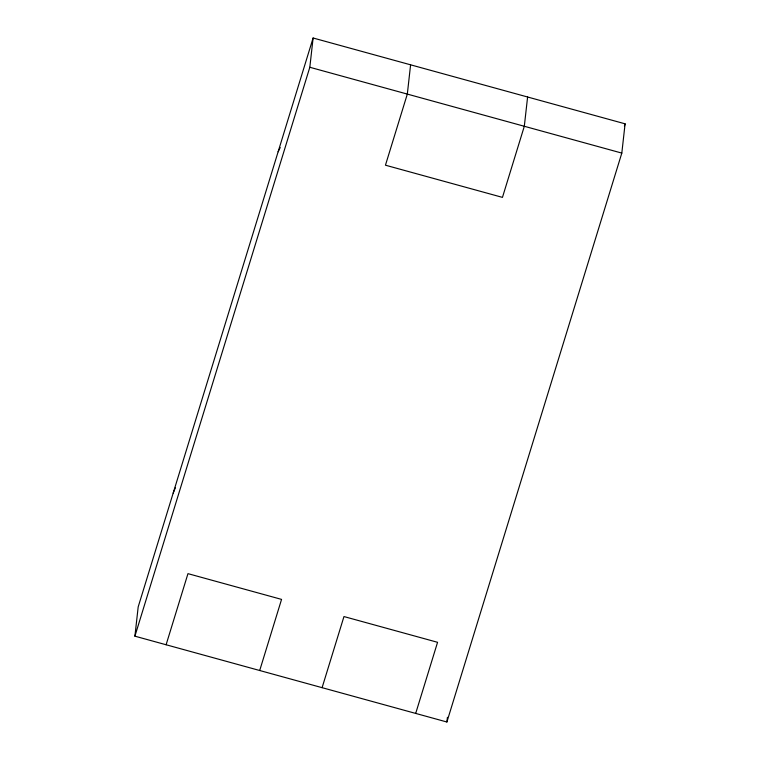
<?xml version="1.0" encoding="UTF-8"?>
<svg xmlns="http://www.w3.org/2000/svg" width="760" height="760" viewBox="0 0 760 760"><rect width="100%" height="100%" fill="white"/><g stroke="black" fill="none" stroke-linecap="round" stroke-linejoin="round"><path stroke-width="1.14" d="M134.909 636.177L138.187 606.908L313.11 38L625.091 123.823L621.813 153.093L446.889 722L134.909 636.177L309.823 67.269L313.11 38M410.599 64.819L407.322 94.088L385.453 165.195L502.455 197.381L524.314 126.274L527.601 97.004M446.889 722L447.421 717.317M166.107 644.755L187.967 573.648L281.561 599.393L259.702 670.51M322.097 687.667L343.966 616.559L437.56 642.304L415.691 713.422M624.406 126.075L625.091 123.823M173.175 493.126L175.389 487.739M278.122 151.781L280.231 147.554M309.823 67.269L621.813 153.093"/></g></svg>
